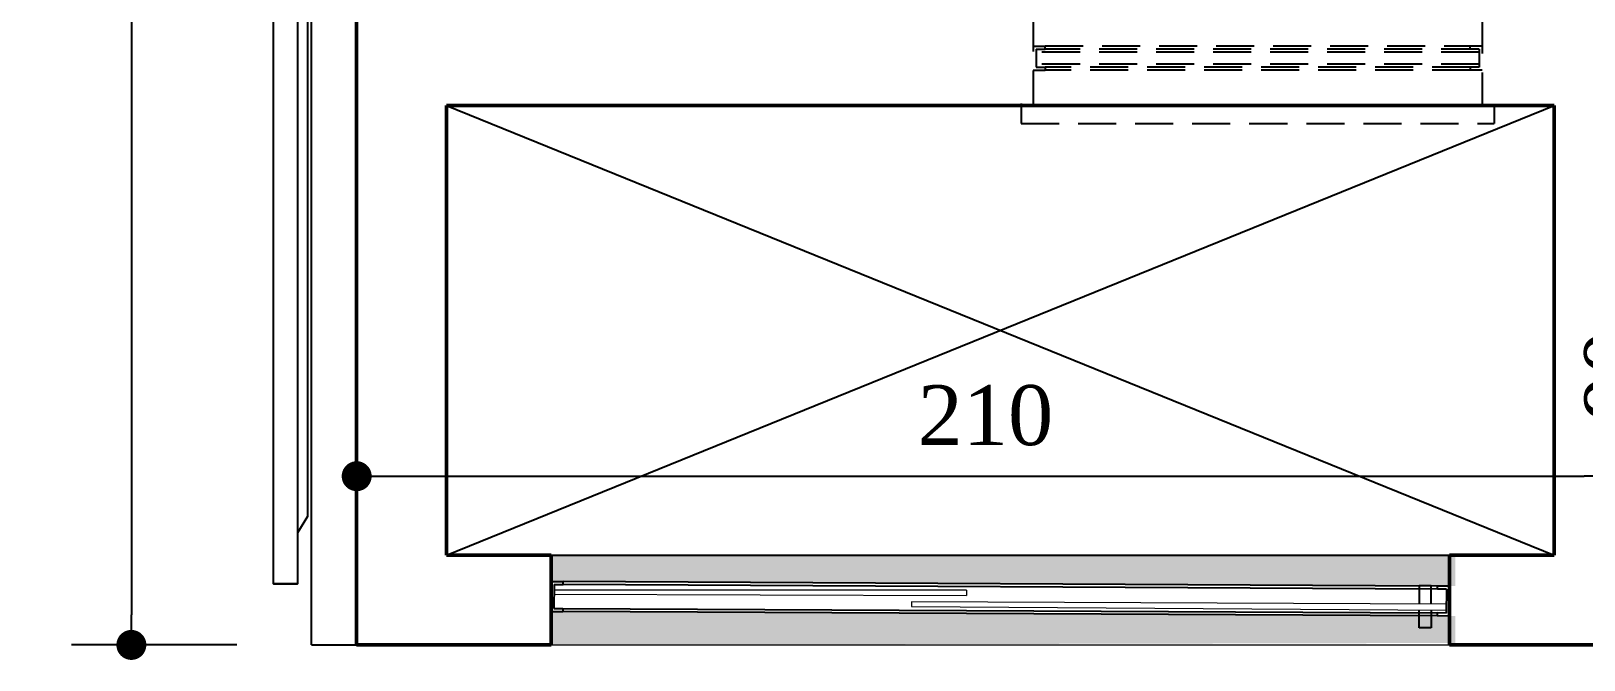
# Model space of a CAD drawing. Header units: millimetres. Extents: x 124972 to 152645, y 1647 to 10452.
# Drawn here: x 152203.1 to 152462.4, y 9165.5 to 9270.4 of the extents above; entities that cross this region are included whole.
import ezdxf

# ---------------------------------------------------------------- set-up
doc = ezdxf.new("R2010")
doc.units = ezdxf.units.MM
doc.linetypes.add('HIDDEN', pattern=[9.525, 6.35, -3.175])
for name, color, linetype in [('ACESSORIOS', 2, 'Continuous'), ('Hachuria - Moveis', 1, 'Continuous'), ('Piso', 55, 'Continuous'), ('PN010', 1, 'Continuous'), ('Projeção Janela - Viga', 1, 'HIDDEN')]:
    doc.layers.add(name, color=color, linetype=linetype)
for name, color, linetype, lineweight in [('Hachura', 1, 'Continuous', 9), ('Parede Baixa', 5, 'Continuous', 50), ('Pisos Externos', 15, 'Continuous', 9), ('Portas - Janelas', 2, 'Continuous', 20)]:
    doc.layers.add(name, color=color, linetype=linetype, lineweight=lineweight)
doc.styles.add('Valéria', font='romantic.ttf', dxfattribs={"height": 10})
doc.dimstyles.new('Cota - 50', dxfattribs={"dimtxt": 10, "dimasz": 5, "dimexe": 10, "dimexo": 20, "dimgap": 5, "dimtad": 1, "dimtxsty": 'Valéria', "dimblk": 'DOT', "dimcen": 0, "dimclrd": 12, "dimclre": 12, "dimclrt": 2, "dimazin": 2, "dimtfac": 1, "dimtix": 1, "dimtmove": 0, "dimatfit": 3, "dimldrblk": 'DOT', "dimfxl": 1, "dimarcsym": 0})

# ---------------------------------------------------------------- blocks, each defined once
blk = doc.blocks.new('_Dot')
at = {"color": 0, "linetype": 'ByBlock', "lineweight": -2}
blk.add_line((-0.5, 0), (-1, 0), dxfattribs=at)
at = {"color": 0, "linetype": 'ByBlock', "const_width": 0.5}
blk.add_lwpolyline([(-0.25, 0, 1), (0.25, 0, 1)], format="xyb", close=True, dxfattribs=at)
blk = doc.blocks.new('*D1193')
at = {"color": 12, "lineweight": -2, "transparency": 16777216}
for p, q in [((152487.45, 9258.01), (152487.71, 9258.01)), ((152477.71, 9253.01), (152477.71, 9173.01)), ((152487.45, 9168.01), (152487.71, 9168.01))]:
    blk.add_line(p, q, dxfattribs=at)
at = {"layer": 'Defpoints', "color": 0, "transparency": 16777216}
for p in [(152467.45, 9258.01), (152467.45, 9168.01), (152477.71, 9168.01)]:
    blk.add_point(p, dxfattribs=at)
at = {"color": 12, "lineweight": -2, "transparency": 16777216, "xscale": 5, "yscale": 5, "zscale": 5}
for p, rotation in [((152477.71, 9258.01), 90), ((152477.71, 9168.01), 270)]:
    blk.add_blockref('_Dot', p, dxfattribs=dict(at, rotation=rotation))
at = {"color": 2, "transparency": 16777216, "insert": (152467.54, 9213.01), "char_height": 10, "attachment_point": 5, "rotation": 90, "style": 'Valéria'}
blk.add_mtext('90', dxfattribs=at)
blk = doc.blocks.new('*D1194')
at = {"color": 12, "lineweight": -2, "transparency": 16777216}
for p, q in [((152257.45, 9188.01), (152257.45, 9206.16)), ((152467.45, 9188.01), (152467.45, 9206.16)), ((152262.45, 9196.16), (152462.45, 9196.16))]:
    blk.add_line(p, q, dxfattribs=at)
at = {"layer": 'Defpoints', "color": 0, "transparency": 16777216}
for p in [(152467.45, 9196.16), (152257.45, 9168.01), (152467.45, 9168.01)]:
    blk.add_point(p, dxfattribs=at)
at = {"color": 12, "lineweight": -2, "transparency": 16777216, "xscale": 5, "yscale": 5, "zscale": 5, "rotation": 180}
blk.add_blockref('_Dot', (152257.45, 9196.16), dxfattribs=at)
at = {"color": 12, "lineweight": -2, "transparency": 16777216, "xscale": 5, "yscale": 5, "zscale": 5}
blk.add_blockref('_Dot', (152467.45, 9196.16), dxfattribs=at)
at = {"color": 2, "transparency": 16777216, "insert": (152362.45, 9206.27), "char_height": 10, "attachment_point": 5, "style": 'Valéria'}
blk.add_mtext('210', dxfattribs=at)
blk = doc.blocks.new('*D1198')
at = {"color": 12, "lineweight": -2, "transparency": 16777216}
for p, q in [((152237.45, 9443.01), (152209.82, 9443.01)), ((152219.82, 9438.01), (152219.82, 9173.01)), ((152237.45, 9168.01), (152209.82, 9168.01))]:
    blk.add_line(p, q, dxfattribs=at)
at = {"layer": 'Defpoints', "color": 0, "transparency": 16777216}
for p in [(152257.45, 9443.01), (152219.82, 9168.01), (152257.45, 9168.01)]:
    blk.add_point(p, dxfattribs=at)
at = {"color": 12, "lineweight": -2, "transparency": 16777216, "xscale": 5, "yscale": 5, "zscale": 5}
for p, rotation in [((152219.82, 9443.01), 90), ((152219.82, 9168.01), 270)]:
    blk.add_blockref('_Dot', p, dxfattribs=dict(at, rotation=rotation))
at = {"color": 2, "transparency": 16777216, "insert": (152209.63, 9305.51), "char_height": 10, "attachment_point": 5, "rotation": 90, "style": 'Valéria'}
blk.add_mtext('275', dxfattribs=at)

msp = doc.modelspace()

# ---------------------------------------------------------------- hatches: boundary and pattern name
at = {"layer": 'Pisos Externos'}
h = msp.add_hatch(dxfattribs=at)
h.set_pattern_fill('AR-SAND', color=256, scale=0.05, angle=315.08858)
h.set_pattern_definition([(352.5885755, (216499.7298, 16030.4122), (1.67100301, 1.78949214), [0, -1.9304, 0, -2.159, 0, -2.06375]), (322.5885755, (216499.7298, 16030.412), (4.12219834, 0.95142842), [0, -1.0414, 0, -1.7399, 0, -0.66675]), (282.5885755, (216498.6235, 16031.515), (2.80597368, -2.78716461), [0, -0.635, 0, -2.286, 0, -2.9845]), (272.5885755, (216498.6235, 16031.515), (3.49070464, -1.90601143), [0, -0.3175, 0, -1.4986, 0, -1.7145])])
h.paths.add_polyline_path([(152289.945, 9183.006), (152440.945, 9183.006), (152440.934, 9177.821), (152437.969, 9177.836), (152321.971, 9178.584), (152289.969, 9178.596)])
h.paths.add_polyline_path([(152289.945, 9173.596), (152321.939, 9173.584), (152437.937, 9172.836), (152440.924, 9172.821), (152440.915, 9168.333), (152289.945, 9168.006)])

# ---------------------------------------------------------------- linework, layer by layer
msp.add_line((152243.538, 9178.193), (152247.564, 9178.193))
at = {"layer": 'ACESSORIOS'}
for q in [(152249.896, 9303.04), (152257.445, 9168.006)]:
    msp.add_line((152249.896, 9168.025), q, dxfattribs=at)
at = {"layer": 'Hachura'}
msp.add_line((152359.294, 9177.15), (152359.294, 9176.243), dxfattribs=at)
for points in [[(152290.4, 9176.464), (152359.294, 9176.243)], [(152359.294, 9177.15), (152290.405, 9177.159)], [(152439.45, 9174.826), (152350.108, 9175.21), (152350.108, 9174.402)], [(152350.108, 9174.402), (152439.443, 9173.826)]]:
    msp.add_lwpolyline(points, dxfattribs=at)
at = {"layer": 'Hachuria - Moveis'}
for p, q in [((152289.969, 9178.596), (152291.914, 9178.584)), ((152290.411, 9178.094), (152290.385, 9174.094)), ((152290.411, 9178.094), (152291.911, 9178.084)), ((152291.911, 9178.084), (152291.914, 9178.584)), ((152437.938, 9177.336), (152437.941, 9177.836)), ((152439.438, 9177.326), (152437.938, 9177.336)), ((152439.945, 9177.823), (152437.941, 9177.836)), ((152439.438, 9177.326), (152439.412, 9173.326)), ((152289.945, 9173.596), (152291.882, 9173.584)), ((152290.385, 9174.094), (152291.885, 9174.084)), ((152291.885, 9174.084), (152291.882, 9173.584)), ((152437.912, 9173.336), (152437.909, 9172.836)), ((152439.945, 9172.823), (152437.909, 9172.836)), ((152439.412, 9173.326), (152437.912, 9173.336))]:
    msp.add_line(p, q, dxfattribs=at)
at = {"layer": 'Parede Baixa'}
for p, q in [((152257.445, 9168.006), (152257.445, 9443.006)), ((152272.445, 9258.006), (152457.445, 9258.006)), ((152272.445, 9183.006), (152272.445, 9258.006)), ((152457.445, 9183.006), (152457.445, 9258.006)), ((152272.445, 9183.006), (152289.945, 9183.006)), ((152289.945, 9168.006), (152289.945, 9183.006)), ((152439.945, 9168.006), (152439.945, 9183.006)), ((152439.945, 9183.006), (152457.445, 9183.006)), ((152257.445, 9168.006), (152289.945, 9168.006)), ((152439.945, 9168.006), (152467.445, 9168.006))]:
    msp.add_line(p, q, dxfattribs=at)
at = {"layer": 'Piso'}
for p, q in [((152272.445, 9258.006), (152457.445, 9183.006)), ((152272.445, 9183.006), (152457.445, 9258.006)), ((152437.966, 9177.336), (152291.911, 9178.084)), ((152437.969, 9177.836), (152291.914, 9178.584)), ((152437.937, 9172.836), (152291.882, 9173.584)), ((152291.885, 9174.084), (152437.94, 9173.336))]:
    msp.add_line(p, q, dxfattribs=at)
at = {"layer": 'PN010'}
for p, q in [((152249.222, 9285.539), (152249.222, 9189.431)), ((152249.222, 9189.431), (152247.564, 9186.715)), ((152289.945, 9183.006), (152440.945, 9183.006)), ((152434.903, 9177.853), (152434.884, 9174.856)), ((152436.903, 9177.843), (152434.903, 9177.853)), ((152436.888, 9174.843), (152436.903, 9177.843)), ((152434.869, 9170.853), (152434.888, 9173.856)), ((152436.883, 9173.843), (152436.869, 9170.843)), ((152436.869, 9170.843), (152434.869, 9170.853))]:
    msp.add_line(p, q, dxfattribs=at)
msp.add_lwpolyline([(152243.538, 9298.193), (152247.564, 9298.193), (152247.564, 9178.193), (152243.538, 9178.193)], close=True, dxfattribs=at)
at = {"layer": 'Portas - Janelas'}
msp.add_line((152289.945, 9168.006), (152440.945, 9168.006), dxfattribs=at)
at = {"layer": 'Projeção Janela - Viga'}
for p, q in [((152370.421, 9273.395), (152370.421, 9258.363)), ((152445.399, 9273.037), (152445.399, 9258.006)), ((152370.421, 9267.895), (152372.421, 9267.895)), ((152370.921, 9267.395), (152370.921, 9264.395)), ((152370.921, 9267.395), (152372.421, 9267.395)), ((152444.921, 9266.895), (152370.921, 9266.895)), ((152372.421, 9267.395), (152372.421, 9267.895)), ((152445.421, 9267.895), (152372.421, 9267.895)), ((152444.921, 9267.395), (152372.421, 9267.395)), ((152445.421, 9267.895), (152443.421, 9267.895)), ((152443.421, 9267.395), (152443.421, 9267.895)), ((152444.921, 9267.395), (152443.421, 9267.395)), ((152444.921, 9267.395), (152444.921, 9264.395)), ((152370.421, 9263.895), (152372.421, 9263.895)), ((152444.921, 9264.895), (152370.921, 9264.895)), ((152370.921, 9264.395), (152372.421, 9264.395)), ((152372.421, 9264.395), (152372.421, 9263.895)), ((152443.421, 9264.395), (152372.421, 9264.395)), ((152443.421, 9263.895), (152372.421, 9263.895)), ((152444.921, 9264.395), (152443.421, 9264.395)), ((152443.421, 9264.395), (152443.421, 9263.895)), ((152445.421, 9263.895), (152443.421, 9263.895)), ((152368.421, 9258.373), (152368.421, 9255.028)), ((152447.419, 9257.996), (152447.419, 9255.028)), ((152368.421, 9255.028), (152447.419, 9255.028))]:
    msp.add_line(p, q, dxfattribs=at)

# ---------------------------------------------------------------- dimensions: what is measured, and where the dimension line sits
for base, p1, p2, picture, middle in [((152219.822, 9168.006), (152257.445, 9443.006), (152257.445, 9168.006), '*D1198', (152209.63, 9305.506)), ((152477.712, 9168.006), (152467.445, 9258.006), (152467.445, 9168.006), '*D1193', (152467.541, 9213.006))]:
    dim = msp.add_linear_dim(base=base, p1=p1, p2=p2, angle=90, dimstyle='Cota - 50')
    dim.commit()
    dim.dimension.update_dxf_attribs({"geometry": picture, "text_midpoint": middle})
dim = msp.add_linear_dim(base=(152467.445, 9196.163), p1=(152257.445, 9168.006), p2=(152467.445, 9168.006), dimstyle='Cota - 50')
dim.commit()
dim.dimension.update_dxf_attribs({"geometry": '*D1194', "text_midpoint": (152362.445, 9206.274)})

doc.saveas('drawing.dxf')
